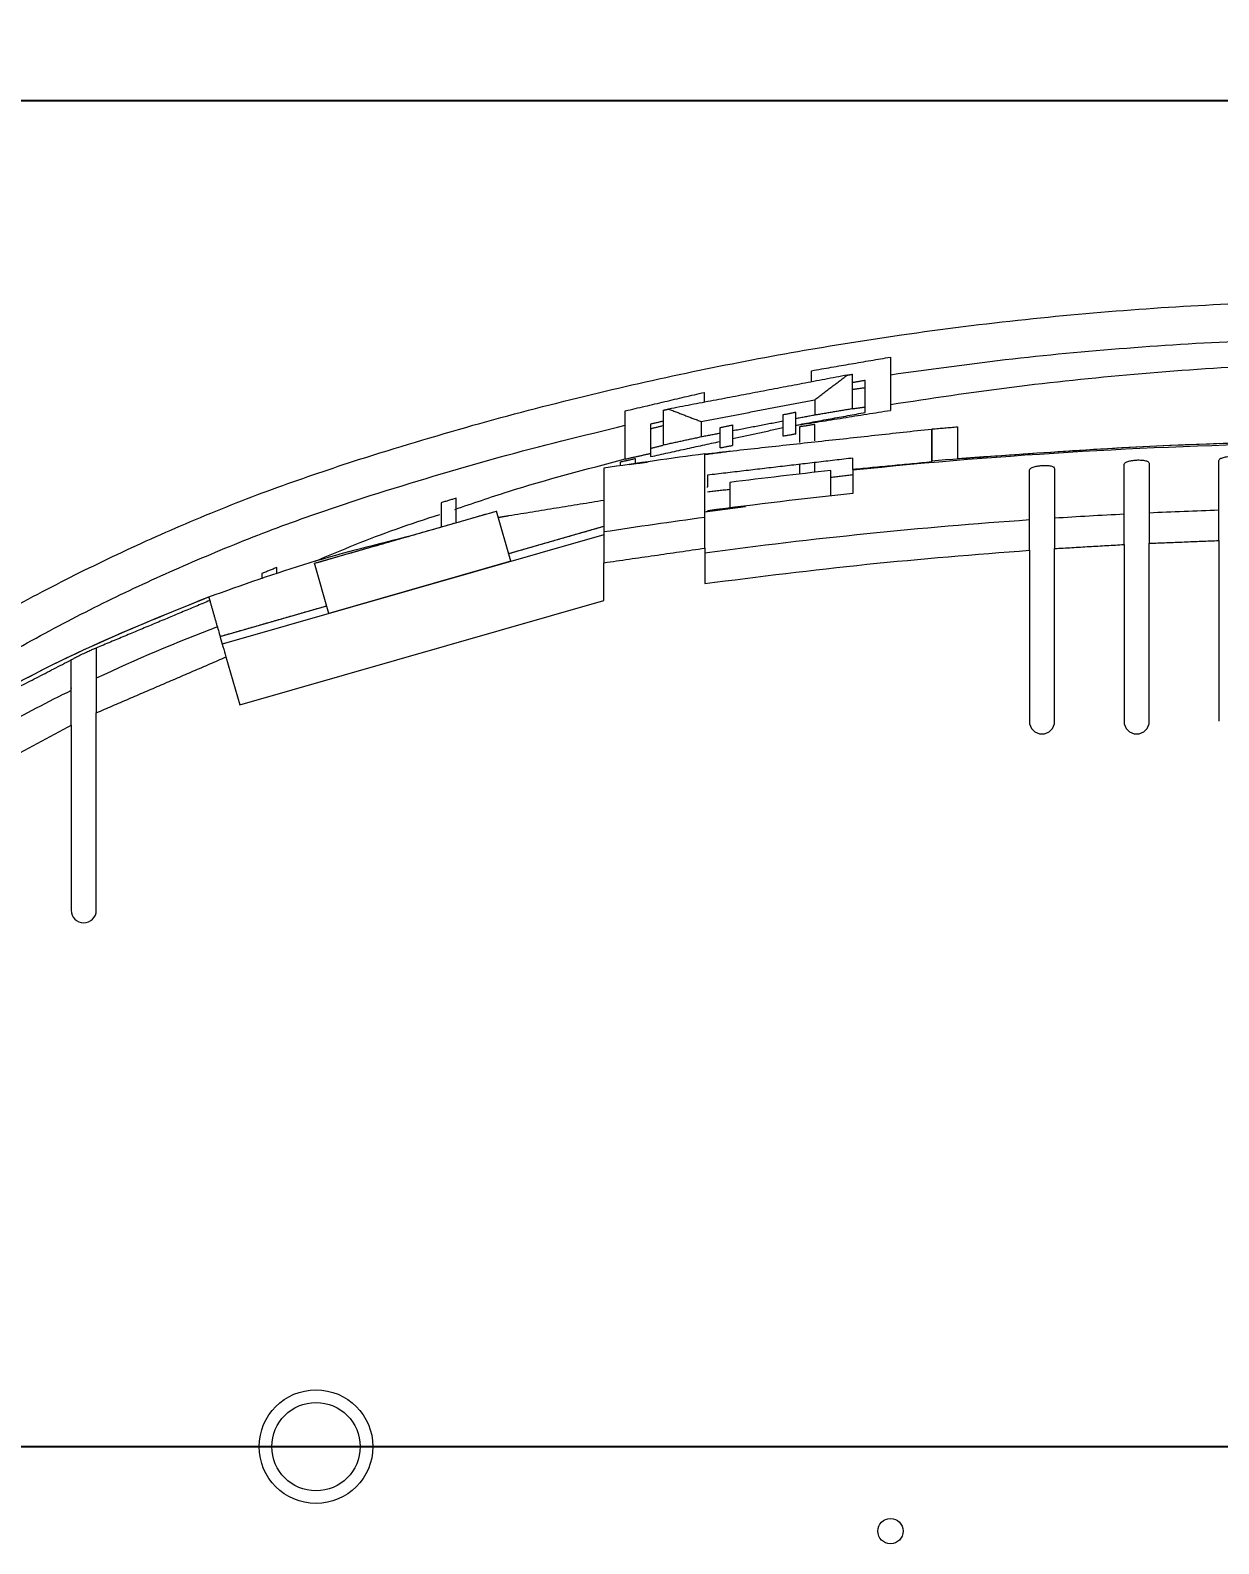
# Model space of a CAD drawing. Extents: x -871 to 2543, y 496 to 1402.
# Drawn here: x -680.1 to -586, y 654 to 773.9 of the extents above; entities that cross this region are included whole.
import ezdxf

# ---------------------------------------------------------------- set-up
doc = ezdxf.new("R2010")
doc.units = 0
doc.layers.get('0').update_dxf_attribs({"linetype": 'CONTINUOUS', "lineweight": 40})
doc.layers.get('DEFPOINTS').update_dxf_attribs({"linetype": 'CONTINUOUS'})
doc.layers.add('7', color=7, linetype='CONTINUOUS')
doc.styles.add('PC_TEXTSTYLE', font='txt.shx', dxfattribs={"width": 0.8, "bigfont": 'hzfs.shx'})
doc.dimstyles.new('副本 (2) (2)TH_GBDIM', dxfattribs={"dimtxt": 3.5, "dimasz": 2.5, "dimexe": 2, "dimexo": 0, "dimgap": 1.5, "dimtad": 1, "dimtoh": 1, "dimdec": 1, "dimdsep": 46, "dimtxsty": 'PC_TEXTSTYLE', "dimcen": 2.5, "dimazin": 2, "dimtfac": 0.714286, "dimtdec": 1, "dimtmove": 0, "dimatfit": 3, "dimfxl": 1, "dimtolj": 1, "dimtzin": 0, "dimarcsym": 0})

# ---------------------------------------------------------------- blocks, each defined once
blk = doc.blocks.new('*D3')
at = {"layer": '7', "color": 0, "lineweight": -2, "ltscale": 10, "transparency": 16777216}
for p, q in [((-693.9, 712.06), (-693.9, 770.31)), ((-452.1, 711.46), (-452.1, 770.31)), ((-691.4, 768.31), (-454.6, 768.31))]:
    blk.add_line(p, q, dxfattribs=at)
at = {"layer": '7', "color": 0, "ltscale": 10, "transparency": 16777216}
for points in [[(-691.4, 768.73), (-691.4, 767.9), (-693.9, 768.31)], [(-454.6, 768.73), (-454.6, 767.9), (-452.1, 768.31)]]:
    blk.add_solid(points, dxfattribs=at)
at = {"layer": 'DEFPOINTS', "color": 0, "ltscale": 10, "transparency": 16777216}
for p in [(-452.1, 768.31), (-693.9, 712.06), (-452.1, 711.46)]:
    blk.add_point(p, dxfattribs=at)
at = {"layer": '7', "color": 0, "ltscale": 10, "transparency": 16777216, "insert": (-573, 771.56), "char_height": 3.5, "attachment_point": 5, "style": 'PC_TEXTSTYLE'}
blk.add_mtext('\\A1;241.8', dxfattribs=at)

msp = doc.modelspace()

# ---------------------------------------------------------------- linework, layer by layer
at = {"color": 7, "linetype": 'Continuous', "lineweight": 15}
for p, q in [((-612.0004, 747.9711), (-612.0004, 743.7499)), ((-618.2504, 746.0058), (-618.2504, 746.8953)), ((-615.0004, 743.8771), (-615.0004, 746.612)), ((-614.0004, 743.5869), (-614.0004, 746.1225)), ((-626.7504, 745.1776), (-626.7504, 744.3879)), ((-618.0004, 744.5902), (-618.0004, 743.3722)), ((-633.0004, 739.8948), (-633.0004, 743.7099)), ((-630.0004, 743.7567), (-630.0004, 740.9912)), ((-620.5004, 741.7021), (-620.5004, 743.4135)), ((-619.5004, 741.874), (-619.5004, 743.6075)), ((-631.0004, 742.6568), (-631.0004, 740.3414)), ((-627.0004, 742.8674), (-627.0004, 741.6412)), ((-625.5004, 740.7839), (-625.5004, 742.3803)), ((-624.5004, 742.5957), (-624.5004, 740.9756)), ((-608.7462, 742.2728), (-608.7462, 739.658)), ((-608.7004, 739.7672), (-608.7004, 742.2768)), ((-606.7004, 742.4465), (-606.7004, 739.9379)), ((-614.9704, 739.0625), (-614.9704, 739.9708)), ((-626.4904, 738.6166), (-626.4904, 737.7052)), ((-657.6181, 731.6352), (-643.2004, 735.7741)), ((-642.0625, 731.8104), (-643.2004, 735.7741)), ((-634.7004, 733.8944), (-664.9204, 725.2191)), ((-642.2346, 732.41), (-634.7004, 734.5728)), ((-601.0004, 734.6577), (-601.0004, 734.9258)), ((-626.7004, 732.8342), (-626.7004, 730.0307)), ((-601.0004, 732.6679), (-601.0004, 733.1577)), ((-601.0004, 732.6679), (-601.0004, 719.1177)), ((-599.0004, 719.1177), (-599.0004, 732.8031)), ((-593.5004, 733.1231), (-593.5004, 719.1177)), ((-591.5004, 719.1177), (-591.5004, 733.2206)), ((-586.0004, 733.4371), (-586.0004, 719.1177)), ((-656.4802, 727.6716), (-657.6181, 731.6352)), ((-642.0625, 731.8104), (-656.4802, 727.6716)), ((-634.7004, 728.6956), (-634.7004, 731.6772)), ((-665.1004, 725.8459), (-656.6523, 728.2711)), ((-663.5417, 720.4162), (-634.7004, 728.6956)), ((-664.6315, 724.2127), (-663.5417, 720.4162)), ((-674.9004, 704.1577), (-674.9004, 719.7917)), ((-676.9004, 718.8013), (-676.9004, 704.1577))]:
    msp.add_line(p, q, dxfattribs=at)
for centre, radius in [((-657.5004, 661.6577), 4.5), ((-657.5004, 661.6577), 3.5), ((-612.0004, 654.9677), 1)]:
    msp.add_circle(centre, radius, dxfattribs=at)
for centre, radius, start, end in [((-573.0004, 333.2719), 407.9024, 90.782844, 95.905744), ((-573.0004, 333.2719), 410.56, 97.515648, 98.643301), ((-573.0004, 333.2719), 408.0588, 96.150557, 97.281622), ((-573.0004, 333.2719), 406.0588, 95.932654, 97.569556), ((-573.0004, 333.2719), 405.5652, 97.608753, 98.750579), ((-573.0004, 333.2719), 402.7721, 93.986316, 97.661833), ((-573.0004, 333.2719), 402.7721, 92.91746, 93.701167), ((-573.0004, 333.2719), 402.7721, 91.849618, 92.632618), ((-620.0327, 606.4832), 128.3592, 110.656853, 115.30609), ((-620.0327, 606.4832), 128.3592, 116.297701, 119.070387), ((-600.0004, 719.1177), 1, 180, 0), ((-592.5004, 719.1177), 1, 180, 0), ((-675.9004, 704.1577), 1, 180, 0)]:
    msp.add_arc(centre, radius, start, end, dxfattribs=at)
for points, knots in [([(-654.1302, 739.8553), (-651.1247, 740.7793), (-645.2419, 742.588), (-636.3918, 744.887), (-627.804, 746.834), (-619.435, 748.4444), (-610.656, 749.8507), (-601.4511, 751.0053), (-591.8298, 751.8565), (-582.375, 752.3543), (-573.6224, 752.5073), (-565.5149, 752.394), (-557.9847, 752.0775), (-550.377, 751.5417), (-542.6442, 750.7732), (-534.7078, 749.7487), (-526.5658, 748.4444), (-518.1968, 746.8341), (-509.609, 744.887), (-500.7589, 742.588), (-494.8761, 740.7794), (-491.8705, 739.8553)], [0, 0, 0, 0, 0.05992358, 0.11728929, 0.17147804, 0.22320225, 0.2734382, 0.33267813, 0.38964483, 0.44517206, 0.49999282, 0.54385086, 0.58802829, 0.63304591, 0.67902073, 0.72656179, 0.77679679, 0.82852133, 0.88271033, 0.94007588, 1, 1, 1, 1]), ([(-612.0004, 746.5747), (-608.7758, 747.0219), (-602.394, 747.9069), (-592.6688, 748.779), (-584.5482, 749.2861), (-579.636, 749.3531), (-578.0004, 749.3754)], [0, 0, 0, 0, 0.28899931, 0.57197022, 0.85747252, 1, 1, 1, 1]), ([(-612.0004, 744.221), (-608.8057, 744.7041), (-602.429, 745.6684), (-592.6214, 746.6694), (-584.4698, 747.2806), (-579.5501, 747.3633), (-578.0004, 747.3894)], [0, 0, 0, 0, 0.28677524, 0.57240623, 0.86530837, 1, 1, 1, 1]), ([(-653.2197, 737.0007), (-649.8315, 738.0432), (-643.2115, 740.0801), (-636.35, 741.7517), (-633.0004, 742.5677)], [0, 0, 0, 0, 0.51182831, 1, 1, 1, 1]), ([(-608.7462, 739.7632), (-602.7972, 740.2113), (-590.8991, 741.1075), (-573.0004, 741.4441), (-555.1017, 741.1075), (-543.2036, 740.2113), (-537.2545, 739.7632)], [0, 0, 0, 0, 0.25000001, 0.50000001, 0.75000001, 1, 1, 1, 1]), ([(-606.7004, 739.9379), (-601.0909, 740.3361), (-589.872, 741.1325), (-573.0004, 741.4316), (-556.1288, 741.1325), (-544.9098, 740.3361), (-539.3004, 739.9379)], [0, 0, 0, 0, 0.24999999, 0.5, 0.74999998, 1, 1, 1, 1]), ([(-713.4155, 704.9838), (-712.023, 706.2671), (-709.3621, 708.719), (-705.2764, 712.159), (-701.2643, 715.3311), (-697.2055, 718.3258), (-693.1604, 721.115), (-689.1668, 723.6877), (-684.556, 726.467), (-679.3059, 729.3743), (-673.252, 732.3922), (-667.0458, 735.1522), (-660.686, 737.6744), (-656.2772, 739.1411), (-654.1302, 739.8553)], [0, 0, 0, 0, 0.08544383, 0.16326411, 0.24003572, 0.31442796, 0.38793525, 0.45758568, 0.52338745, 0.62304575, 0.71697323, 0.81192709, 0.90841625, 1, 1, 1, 1]), ([(-646.4988, 735.904), (-645.0942, 736.3859), (-640.7179, 737.8873), (-636.1216, 739.0868), (-633.0004, 739.9014)], [0, 0, 0, 0, 0.32094455, 1, 1, 1, 1]), ([(-593.5004, 739.4681), (-593.4847, 739.5088), (-593.4537, 739.5897), (-593.2168, 739.701), (-592.8847, 739.7828), (-592.5573, 739.817), (-592.3012, 739.8213), (-592.0539, 739.8105), (-591.7785, 739.7683), (-591.5459, 739.6798), (-591.5157, 739.603), (-591.5004, 739.5641)], [0, 0, 0, 0, 0.13064424, 0.25915853, 0.38360299, 0.50421745, 0.56420833, 0.62418383, 0.74549133, 0.87077205, 1, 1, 1, 1]), ([(-586.0004, 739.7772), (-585.9848, 739.8176), (-585.9539, 739.8976), (-585.7177, 740.0045), (-585.3864, 740.0801), (-585.0598, 740.1084), (-584.8038, 740.1082), (-584.5559, 740.093), (-584.2796, 740.0458), (-584.0461, 739.953), (-584.0158, 739.8755), (-584.0004, 739.8362)], [0, 0, 0, 0, 0.13044776, 0.25836256, 0.38216885, 0.50247432, 0.56252111, 0.62261779, 0.74449704, 0.87042332, 1, 1, 1, 1]), ([(-601.0004, 739.0201), (-600.9847, 739.0612), (-600.9535, 739.143), (-600.7158, 739.2589), (-600.3829, 739.3469), (-600.0549, 739.387), (-599.7986, 739.3959), (-599.552, 739.3895), (-599.2774, 739.3522), (-599.0457, 739.2678), (-599.0156, 739.1918), (-599.0004, 739.1531)], [0, 0, 0, 0, 0.13080505, 0.25991222, 0.38501465, 0.50596767, 0.56591526, 0.62578333, 0.74653479, 0.87115794, 1, 1, 1, 1]), ([(-682.5004, 724.1507), (-680.6153, 725.1966), (-676.9412, 727.2353), (-671.245, 730.0143), (-665.4589, 732.562), (-659.4741, 734.9211), (-655.3064, 736.3069), (-653.2197, 737.0007)], [0, 0, 0, 0, 0.20791264, 0.40523262, 0.60172057, 0.80059557, 1, 1, 1, 1]), ([(-657.5545, 731.8037), (-655.4521, 732.6867), (-652.2507, 734.0313), (-648.8489, 735.1315), (-647.681, 735.5092)], [0, 0, 0, 0, 0.65669137, 1, 1, 1, 1]), ([(-626.7004, 732.8342), (-626.7004, 733.1088), (-626.7004, 733.6574), (-626.7004, 734.3883), (-626.7004, 734.9736), (-626.7004, 735.1688), (-626.7004, 735.2662)], [0, 0, 0, 0, 0.2515021, 0.5022529, 0.75151656, 1, 1, 1, 1]), ([(-601.0004, 732.6679), (-601.0004, 732.9358), (-601.0004, 733.4714), (-601.0004, 734.1888), (-601.0004, 734.7684), (-601.0004, 734.9692), (-601.0004, 735.0695)], [0, 0, 0, 0, 0.25036, 0.50058514, 0.7505246, 1, 1, 1, 1]), ([(-599.0004, 735.2039), (-599.0004, 735.1033), (-599.0004, 734.9021), (-599.0004, 734.3215), (-599.0004, 733.6045), (-599.0004, 733.0702), (-599.0004, 732.8031)], [0, 0, 0, 0, 0.25014498, 0.50046142, 0.75032665, 1, 1, 1, 1]), ([(-593.5004, 733.1231), (-593.5004, 733.3906), (-593.5004, 733.9257), (-593.5004, 734.6424), (-593.5004, 735.2213), (-593.5004, 735.4218), (-593.5004, 735.5219)], [0, 0, 0, 0, 0.2502666, 0.50047682, 0.75046113, 1, 1, 1, 1]), ([(-591.5004, 735.6189), (-591.5004, 735.5184), (-591.5004, 735.3175), (-591.5004, 734.7377), (-591.5004, 734.0214), (-591.5004, 733.4874), (-591.5004, 733.2206)], [0, 0, 0, 0, 0.25015004, 0.50047679, 0.75035683, 1, 1, 1, 1]), ([(-586.0004, 733.4371), (-586.0004, 733.7045), (-586.0004, 734.2392), (-586.0004, 734.9554), (-586.0004, 735.5338), (-586.0004, 735.7341), (-586.0004, 735.8341)], [0, 0, 0, 0, 0.25020325, 0.5004027, 0.75041612, 1, 1, 1, 1]), ([(-665.998, 728.9727), (-663.3313, 729.9243), (-657.9978, 731.8275), (-652.5047, 733.2035), (-649.7582, 733.8916)], [0, 0, 0, 0, 0.50000019, 1, 1, 1, 1]), ([(-634.7004, 734.1163), (-634.7004, 734.0187), (-634.7004, 733.823), (-634.7004, 733.2363), (-634.7004, 732.5032), (-634.7004, 731.9529), (-634.7004, 731.6772)], [0, 0, 0, 0, 0.24793907, 0.49702863, 0.74801208, 1, 1, 1, 1]), ([(-626.7004, 730.0307), (-622.4277, 730.5739), (-613.8823, 731.6604), (-605.2943, 732.3321), (-601.0004, 732.6679)], [0, 0, 0, 0, 0.50000002, 1, 1, 1, 1]), ([(-705.3294, 705.6848), (-702.3634, 708.1083), (-696.4312, 712.9553), (-686.7622, 719.1841), (-676.6515, 724.6668), (-669.5491, 727.5374), (-665.998, 728.9727)], [0, 0, 0, 0, 0.250000031, 0.500000056, 0.749999962, 1, 1, 1, 1]), ([(-702.9717, 707.6643), (-700.1558, 709.8643), (-694.524, 714.2643), (-685.4223, 719.9451), (-675.9439, 724.9723), (-669.3133, 727.6393), (-665.998, 728.9727)], [0, 0, 0, 0, 0.24999996, 0.5, 0.74999994, 1, 1, 1, 1]), ([(-665.314, 726.5902), (-665.2924, 726.5148), (-665.2491, 726.3639), (-665.087, 725.7994), (-664.8748, 725.06), (-664.7126, 724.4952), (-664.6315, 724.2127)], [0, 0, 0, 0, 0.24932609, 0.4990473, 0.7493734, 1, 1, 1, 1]), ([(-676.9004, 723.9778), (-676.897, 723.9819), (-676.8901, 723.99), (-676.8163, 724.0353), (-676.6348, 724.1339), (-676.2983, 724.3043), (-675.894, 724.4996), (-675.4921, 724.6856), (-675.2117, 724.8091), (-675.0501, 724.8763), (-674.9649, 724.9092), (-674.9104, 724.9275), (-674.9037, 724.9258), (-674.9003, 724.925)], [0, 0, 0, 0, 0.05679706, 0.11417538, 0.23582477, 0.36775309, 0.50583719, 0.64163944, 0.76860506, 0.82819636, 0.88687109, 0.9435572, 1, 1, 1, 1]), ([(-674.9004, 722.5247), (-674.9004, 722.4408), (-674.9004, 722.2687), (-674.9004, 721.6321), (-674.9004, 720.7831), (-674.9004, 720.1283), (-674.9004, 719.7917)], [0, 0, 0, 0, 0.230585838, 0.473158748, 0.729262305, 1, 1, 1, 1]), ([(-676.9004, 718.8013), (-676.9004, 719.1413), (-676.9004, 719.8016), (-676.9004, 720.6578), (-676.9004, 721.2995), (-676.9004, 721.4733), (-676.9004, 721.5578)], [0, 0, 0, 0, 0.27211161, 0.52857491, 0.77069554, 1, 1, 1, 1])]:
    msp.add_open_spline(points, degree=3, knots=knots, dxfattribs=at)
for points in [[(-618.2504, 746.8953), (-612.0004, 747.9711)], [(-615.4289, 746.5428), (-629.5718, 743.8508)], [(-618.0004, 744.5902), (-615.4289, 746.5428)], [(-615.4289, 746.5428), (-615.0004, 746.612)], [(-614.0004, 746.1225), (-615.0004, 745.9454)], [(-633.0004, 743.7099), (-626.7504, 745.1776)], [(-627.0004, 742.8674), (-618.0004, 744.5902)], [(-614.0004, 745.5376), (-615.0004, 745.3966)], [(-630.0004, 743.7567), (-629.5718, 743.8508)], [(-629.5718, 743.8508), (-627.0004, 742.8674)], [(-620.5004, 743.4135), (-619.5004, 743.6075)], [(-619.5004, 742.5627), (-612.0004, 743.7499)], [(-619.5004, 742.5808), (-614.0004, 743.5869)], [(-618.0004, 743.3722), (-619.5004, 743.0837)], [(-615.0004, 743.8771), (-618.0004, 743.3722)], [(-615.0004, 743.8771), (-614.0004, 744.0188)], [(-630.0004, 742.8885), (-631.0004, 742.6568)], [(-630.0004, 742.5278), (-631.0004, 742.2827)], [(-626.7004, 740.3048), (-608.7462, 742.2728)], [(-625.5004, 742.3803), (-624.5004, 742.5957)], [(-620.5004, 742.8914), (-624.5004, 742.122)], [(-624.5004, 741.5105), (-620.5004, 742.3884)], [(-618.0004, 742.6343), (-619.2004, 742.4362)], [(-619.2004, 742.4362), (-619.2004, 741.2044)], [(-618.0004, 741.327), (-618.0004, 742.6343)], [(-608.7004, 742.2768), (-606.7004, 742.4465)], [(-631.0004, 740.0839), (-625.5004, 741.291)], [(-631.0004, 740.7451), (-630.0004, 740.9912)], [(-627.0004, 741.6412), (-630.0004, 740.9912)], [(-625.5004, 741.9297), (-627.0004, 741.6412)], [(-625.5004, 740.7839), (-624.5004, 740.9756)], [(-619.5004, 741.874), (-620.5004, 741.7021)], [(-632.2004, 739.9173), (-633.4004, 739.6472)], [(-633.0004, 739.8948), (-631.0004, 740.3414)], [(-632.2004, 739.5342), (-632.2004, 739.9173)], [(-631.0004, 740.3414), (-631.0004, 740.0839)], [(-626.7004, 740.26), (-624.695, 740.5246)], [(-626.7004, 735.2662), (-626.7004, 740.3048)], [(-614.9704, 739.9708), (-626.4904, 738.6166)], [(-586.0004, 735.8341), (-586.0004, 739.7772)], [(-634.7004, 739.1692), (-634.7004, 734.1163)], [(-633.4004, 739.6472), (-633.4004, 739.3537)], [(-632.7004, 739.4682), (-631.1912, 739.6673)], [(-619.2004, 739.4736), (-619.2004, 738.6898)], [(-618.0004, 738.8311), (-618.0004, 739.6146)], [(-616.7204, 736.9702), (-616.7204, 738.9818)], [(-616.7204, 738.4511), (-614.9704, 738.6575)], [(-608.7462, 739.658), (-614.9704, 739.0625)], [(-614.9704, 739.0625), (-614.9704, 739.0094)], [(-614.9704, 739.0094), (-614.9704, 737.1558)], [(-601.0004, 735.0695), (-601.0004, 739.0201)], [(-599.0004, 739.1531), (-599.0004, 735.2039)], [(-593.5004, 735.5219), (-593.5004, 739.4681)], [(-591.5004, 739.5641), (-591.5004, 735.6189)], [(-626.4904, 737.6519), (-626.4904, 737.7052)], [(-626.4904, 737.2989), (-624.7204, 737.5076)], [(-624.7204, 738.0397), (-624.7204, 736.0234)], [(-646.4004, 736.7913), (-647.6004, 736.4302)], [(-647.6004, 736.4302), (-647.6004, 734.511)], [(-646.4004, 734.8555), (-646.4004, 736.7913)], [(-642.2281, 735.4167), (-634.7004, 736.6403)], [(-626.7004, 735.7188), (-623.4873, 736.1476)], [(-657.6181, 731.6352), (-643.2004, 735.7741)], [(-643.0561, 735.2715), (-642.2281, 735.4167)], [(-642.2346, 732.41), (-634.7004, 734.5728)], [(-634.7004, 731.6772), (-626.7004, 732.8342)], [(-599.0004, 732.8031), (-593.5004, 733.1231)], [(-591.5004, 733.2206), (-586.0004, 733.4371)], [(-660.6004, 731.3049), (-661.8004, 730.8199)], [(-661.8004, 730.8199), (-661.8004, 730.3944)], [(-660.6004, 730.8008), (-660.6004, 731.3049)], [(-665.998, 728.9727), (-665.9156, 728.6859)], [(-665.9154, 728.6852), (-674.9003, 724.925)], [(-665.9156, 728.6859), (-665.314, 726.5902)], [(-665.1004, 725.8459), (-656.6523, 728.2711)], [(-674.9004, 724.925), (-674.9004, 722.5247)], [(-674.9004, 719.7917), (-664.6315, 724.2127)], [(-682.4003, 721.1531), (-676.9004, 723.9778)], [(-676.9004, 721.5578), (-676.9004, 723.9778)], [(-676.8799, 721.7683), (-676.9004, 721.7205)], [(-682.4004, 715.843), (-676.9004, 718.8013)]]:
    msp.add_open_spline(points, degree=1, dxfattribs=at)
at = {"layer": '7', "color": 1, "ltscale": 5}
msp.add_line((-748.6457, 661.6577), (-402.0987, 661.6577), dxfattribs=at)

# ---------------------------------------------------------------- dimensions: what is measured, and where the dimension line sits
at = {"layer": '7', "color": 4, "ltscale": 5}
dim = msp.add_linear_dim(base=(-452.1004, 768.3143), p1=(-693.9004, 712.0572), p2=(-452.1004, 711.4578), dimstyle='副本 (2) (2)TH_GBDIM', dxfattribs=at)
dim.commit()
dim.dimension.update_dxf_attribs({"geometry": '*D3', "text_midpoint": (-573.0004, 771.5643)})

doc.saveas('drawing.dxf')
